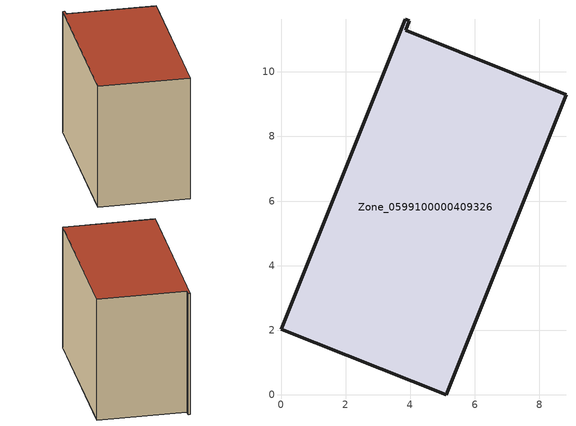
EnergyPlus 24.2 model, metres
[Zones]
Zone_0599100000409326
 floor ground (C_G): 0,2.03 3.85,11.63 3.98,11.58 3.86,11.29 8.82,9.29 5.12,0 z0.28
 wall outside (C_F): 3.86,11.29 3.98,11.58 3.85,11.63 0,2.03 5.12,0 8.82,9.29 3.86,11.29 z0.28:8.07
 roof outside (C_R): 5.12,0 8.82,9.29 3.86,11.29 3.98,11.58 3.85,11.63 0,2.03 z8.07
[BUILDING]
Pand.0599100000409326: North Axis=0; Terrain=City; Loads Convergence Tolerance Value=0.04; Temperature Convergence Tolerance Value=0.4; Solar Distribution=FullExterior; Maximum Number of Warmup Days=25; Minimum Number of Warmup Days=1
[Site:Location]
Rotterdam.The.Hague.AP_ZH_NLD Design_Conditions: Latitude=51.96; Longitude=4.45; Time Zone=1; Elevation=-4.5
[SITE:GROUNDTEMPERATURE:BUILDINGSURFACE]
18, 18, 18, 18, 18, 18, 18, 18, 18, 18, 18, 18
[MATERIAL] Thermal Absorptance=0.9; Solar Absorptance=0.7; Visible Absorptance=0.7
Name | Roughness | Thickness | Conductivity | Density | Specific Heat
G.TC.1992-2005 | MediumSmooth | 0.15 | 0.06 | 540 | 1210
F.TC.1992-2005 | Rough | 0.3 | 0.12 | 1920 | 840
R.TC.1992-2005 | MediumRough | 0.2 | 0.08 | 1500 | 1000
[CONSTRUCTION]
C_G: G.TC.1992-2005
C_F: F.TC.1992-2005
C_R: R.TC.1992-2005
[ZONE]
Zone_0599100000409326: Type=1; Multiplier=1; Ceiling Height=Autocalculate; Volume=Autocalculate; Floor Area=autocalculate; Part of Total Floor Area=Yes
[ZONEINFILTRATION:DESIGNFLOWRATE]
Infil_Zone_0599100000409326: Zone or ZoneList or Space or SpaceList=Zone_0599100000409326; Schedule=AlwaysOn; Design Flow Rate Calculation Method=Flow/Area; Flow Rate per Floor Area=0.0015; Constant Term Coefficient=1; Temperature Term Coefficient=0; Velocity Term Coefficient=0; Velocity Squared Term Coefficient=0
[HVACTEMPLATE:ZONE:IDEALLOADSAIRSYSTEM]
Zone_0599100000409326: Maximum Heating Supply Air Temperature=50; Minimum Cooling Supply Air Temperature=13; Maximum Heating Supply Air Humidity Ratio=0.0156; Minimum Cooling Supply Air Humidity Ratio=0.0077; Heating Limit=NoLimit; Cooling Limit=NoLimit; Dehumidification Control Type=ConstantSensibleHeatRatio; Cooling Sensible Heat Ratio=0.7; Dehumidification Setpoint=60; Humidification Control Type=None; Humidification Setpoint=30; Outdoor Air Method=None; Outdoor Air Flow Rate per Person=0.00944; Outdoor Air Flow Rate per Zone Floor Area=0; Outdoor Air Flow Rate per Zone=0; Demand Controlled Ventilation Type=None; Outdoor Air Economizer Type=NoEconomizer; Heat Recovery Type=None; Sensible Heat Recovery Effectiveness=0.7; Latent Heat Recovery Effectiveness=0.65
[ZONECONTROL:THERMOSTAT]
ThermostatControl_Zone_0599100000409326: Zone or ZoneList=Zone_0599100000409326; Control Type Schedule=DualSetpointControlType; Control 1=Thermostat_Zone_0599100000409326; Temperature Difference Between Cutout And Setpoint=0
[THERMOSTATSETPOINT:DUALSETPOINT]
Thermostat_Zone_0599100000409326: Heating Setpoint Temperature Schedule=HeatingSetpoint_Zone_0599100000409326; Cooling Setpoint Temperature Schedule=CoolingSetpoint_Zone_0599100000409326
[SCHEDULE:COMPACT]
HeatingSetpoint_Zone_0599100000409326: Through: 12/31, For: AllDays, Until: 24:00, 21
CoolingSetpoint_Zone_0599100000409326: Through: 12/31, For: AllDays, Until: 24:00, 24
DualSetpointControlType: Through: 12/31, For: AllDays, Until: 24:00, 4
AlwaysOn: Through: 12/31, For: AllDays, Until: 24:00, 1
